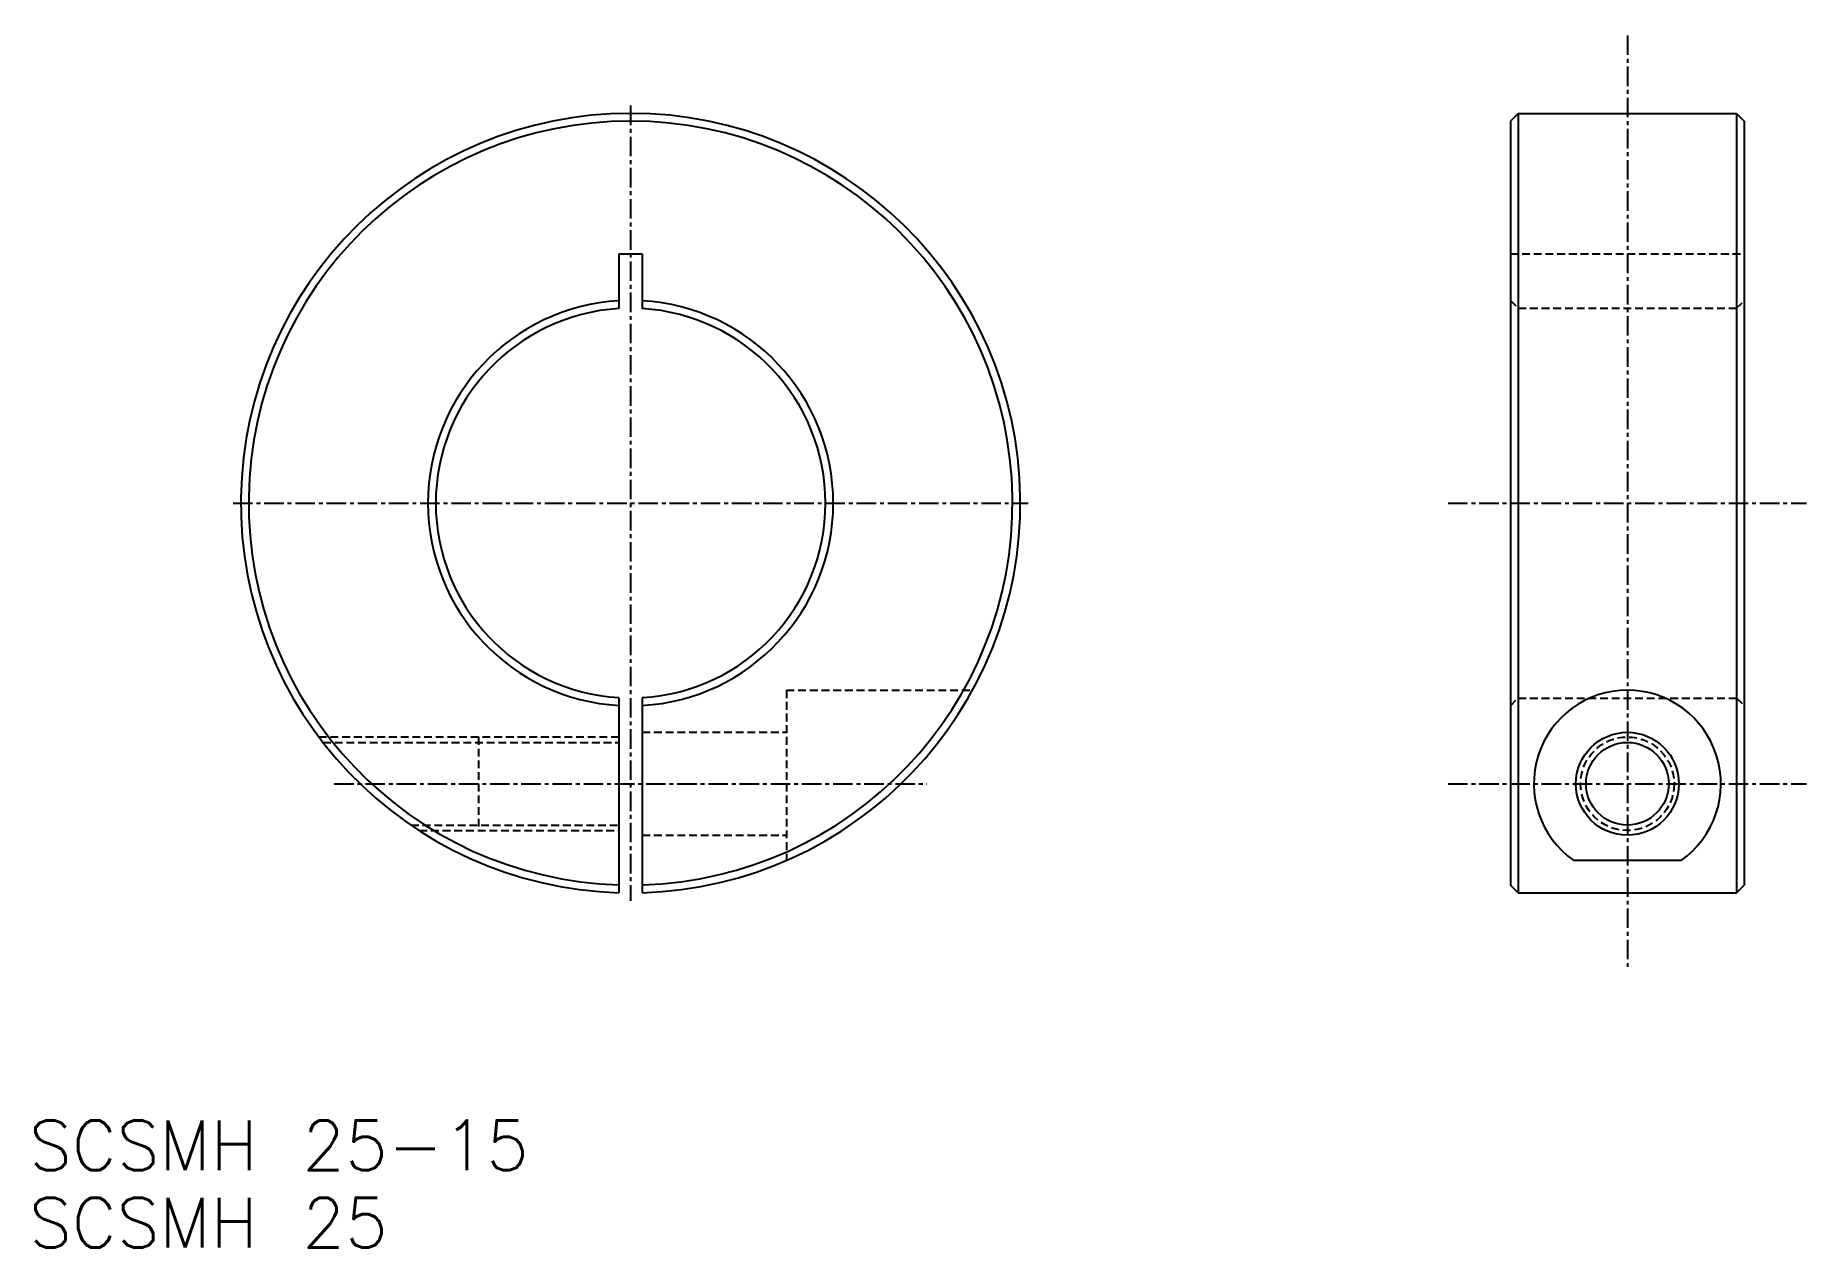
# Model space of a CAD drawing. Extents: x 116 to 229, y -478 to -400.
import ezdxf

# ---------------------------------------------------------------- set-up
doc = ezdxf.new("R2010")
doc.units = 0
doc.linetypes.add('CENTER', pattern=[2, 1.25, -0.25, 0.25, -0.25])
doc.linetypes.add('DASHED', pattern=[0.75, 0.5, -0.25])
doc.layers.get('0').update_dxf_attribs({"linetype": 'CONTINUOUS'})
doc.layers.add('CENTER', color=1, linetype='CENTER')
doc.styles.get("Standard").update_dxf_attribs({"font": 'txt.shx', "bigfont": 'bigfont.shx'})

msp = doc.modelspace()

# ---------------------------------------------------------------- linework, layer by layer
at = {"color": 7, "linetype": 'CONTINUOUS'}
for p, q in [((210.81, -404.88), (210.31, -405.38)), ((210.31, -405.38), (210.31, -454.38)), ((210.81, -404.88), (210.81, -454.88)), ((210.81, -404.88), (224.81, -404.88)), ((224.81, -404.88), (224.81, -454.88)), ((224.81, -404.88), (225.31, -405.38)), ((225.31, -405.38), (225.31, -454.38)), ((153.12, -413.88), (153.12, -417.4)), ((153.12, -413.88), (154.62, -413.88)), ((154.62, -413.88), (154.62, -417.4)), ((210.31, -429.88), (210.31, -429.88)), ((153.12, -442.36), (153.12, -454.87)), ((154.62, -442.36), (154.62, -454.87)), ((214.36, -452.79), (221.25, -452.79)), ((210.81, -454.88), (210.31, -454.38)), ((224.81, -454.88), (225.31, -454.38)), ((210.81, -454.88), (224.81, -454.88))]:
    msp.add_line(p, q, dxfattribs=at)
at = {"color": 3, "linetype": 'DASHED'}
for p, q in [((210.31, -413.88), (225.31, -413.88)), ((210.31, -416.88), (210.81, -417.38)), ((224.81, -417.38), (225.31, -416.88)), ((210.81, -417.38), (224.81, -417.38)), ((163.87, -441.88), (163.87, -452.79)), ((163.87, -441.88), (175.8, -441.88)), ((210.31, -442.88), (210.81, -442.38)), ((210.81, -442.38), (224.81, -442.38)), ((224.81, -442.38), (225.31, -442.88)), ((133.87, -444.88), (153.12, -444.88)), ((134.14, -445.23), (153.12, -445.23)), ((144.12, -444.88), (144.12, -450.88)), ((154.62, -444.58), (163.87, -444.58)), ((139.78, -450.53), (153.12, -450.53)), ((140.31, -450.88), (153.12, -450.88)), ((154.62, -451.18), (163.87, -451.18))]:
    msp.add_line(p, q, dxfattribs=at)
msp.add_line((210.31, -418.88), (210.31, -418.88))
at = {"color": 7, "linetype": 'CONTINUOUS'}
for radius in [3.3, 2.65]:
    msp.add_circle((217.81, -447.88), radius, dxfattribs=at)
at = {"color": 3, "linetype": 'DASHED'}
msp.add_circle((217.81, -447.88), 3, dxfattribs=at)
at = {"color": 7, "linetype": 'CONTINUOUS'}
for centre, radius, start, end in [((153.87, -429.88), 25, 271.7191, 268.2809), ((153.87, -429.88), 24.5, 271.7542, 268.2458), ((153.87, -429.88), 13, 93.3074, 266.6926), ((153.87, -429.88), 13, 273.3074, 86.6926), ((153.87, -429.88), 12.5, 93.4398, 266.5602), ((153.87, -429.88), 12.5, 273.4398, 86.5602), ((217.81, -447.88), 6, 305.0338, 234.9662)]:
    msp.add_arc(centre, radius, start, end, dxfattribs=at)
at = {"layer": 'CENTER', "color": 1, "linetype": 'CENTER'}
for p, q in [((217.81, -399.88), (217.81, -459.88)), ((153.87, -404.38), (153.87, -455.38)), ((128.37, -429.88), (179.37, -429.88)), ((206.31, -429.88), (229.31, -429.88)), ((134.86, -447.88), (172.88, -447.88)), ((206.31, -447.88), (229.31, -447.88))]:
    msp.add_line(p, q, dxfattribs=at)

# ---------------------------------------------------------------- texts
for s, p in [('SCSMH 25-15', (115.28, -472.67)), ('SCSMH 25', (115.28, -477.63))]:
    msp.add_text(s, height=3.2).set_placement(p)

doc.saveas('drawing.dxf')
